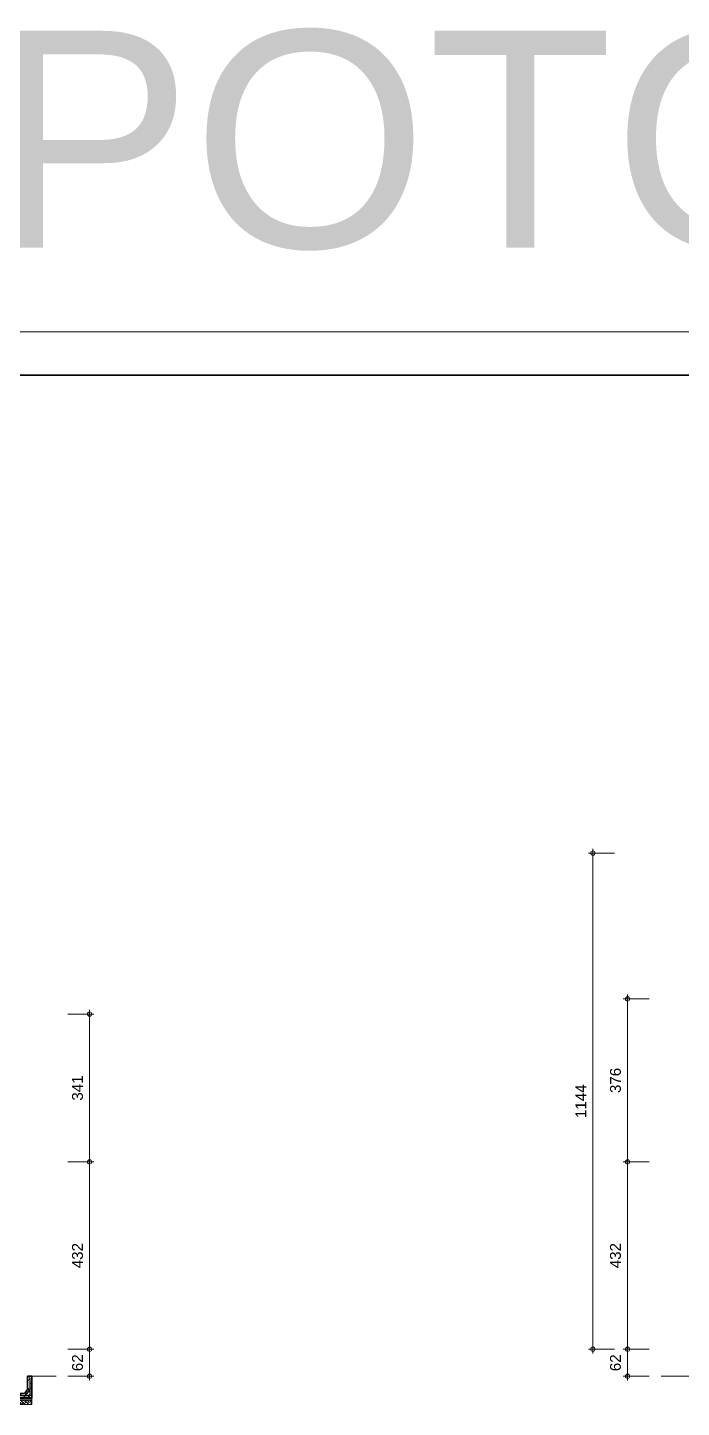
# Model space of a CAD drawing. Header units: millimetres. Extents: x -11 to 1593, y -101 to 195.
# Drawn here: x 1192.59 to 1207.65, y 148.2 to 180.01 of the extents above; entities that cross this region are included whole.
import ezdxf
from ezdxf.enums import TextEntityAlignment as Align

# ---------------------------------------------------------------- set-up
doc = ezdxf.new("R2010")
doc.units = ezdxf.units.MM
for name, color, linetype, lineweight in [('ars', 11, 'Continuous', 5), ('ARSIR BETON', 47, 'Continuous', 5), ('ARSIR WARNA', 43, 'Continuous', 0), ('balok', 111, 'Continuous', 35), ('bata', 5, 'Continuous', 25), ('GRS KOP', 1, 'Continuous', 35), ('kop', 7, 'Continuous', 20), ('lan', 7, 'Continuous', 15), ('not', 7, 'Continuous', 20), ('tem', 5, 'Continuous', 20), ('u', 6, 'Continuous', 20)]:
    doc.layers.add(name, color=color, linetype=linetype, lineweight=lineweight)
doc.styles.add('BARU', font='complex.shx')
doc.styles.add('simplek', font='simplex.shx')
doc.styles.get("Standard").update_dxf_attribs({"font": 'ARIALUNI.TTF'})
doc.linetypes.add('BATTING', pattern='A,0.0001,-0.1,[134,ltypeshp.shx,S=0.1,R=0,X=-0.1,Y=0],-0.2,[134,ltypeshp.shx,S=0.1,R=180,X=0.1,Y=0],-0.1', length=0.4001)
doc.dimstyles.new('SK100', dxfattribs={"dimtxt": 0.25, "dimasz": 0.1, "dimexe": 0.1, "dimexo": 0, "dimgap": 0.15, "dimtad": 1, "dimdec": 0, "dimlfac": 100, "dimzin": 12, "dimdsep": 46, "dimtxsty": 'Standard', "dimblk": 'BULAT', "dimcen": 0.1, "dimclrd": 256, "dimclre": 256, "dimclrt": 256, "dimadec": 0, "dimazin": 3, "dimtfac": 1, "dimtdec": 0, "dimtofl": 0, "dimtmove": 0, "dimatfit": 3, "dimldrblk": 'BULAT', "dimfxl": 0.18, "dimtolj": 1, "dimtzin": 0, "dimlwd": -1, "dimlwe": -1, "dimarcsym": 0})

# ---------------------------------------------------------------- blocks, each defined once
blk = doc.blocks.new('kop')
at = {"layer": 'GRS KOP'}
blk.add_lwpolyline([(1, 54), (83, 54), (83, 1), (1, 1)], close=True, dxfattribs=at)
at = {"layer": 'kop', "color": 7}
blk.add_line((84, 55), (0, 55), dxfattribs=at)
at = {"layer": 'kop', "style": 'BARU', "flags": 4}
for p, height in [((73.8, 5.4), 0.35), ((80.303, 5.382), 0.25), ((73.8, 4.9), 0.35), ((80.303, 4.882), 0.25), ((73.8, 4.4), 0.35), ((80.303, 4.382), 0.25)]:
    blk.add_attdef('-', p, '', height=height, dxfattribs=at)
at = {"layer": 'kop', "flags": 4}
for tag, p in [('AR-00', (78.057, 2.648)), ('00', (81.238, 2.647))]:
    blk.add_attdef(tag, text='', height=0.35, dxfattribs=at).set_placement(p, align=Align.MIDDLE)
blk = doc.blocks.new('BULAT')
for p, q in [((-1, 0), (1, 0)), ((0, -1), (0, 1))]:
    blk.add_line(p, q)
blk.add_circle((0, 0), 0.5)
blk = doc.blocks.new('*D1461')
at = {"layer": 'Defpoints', "color": 0, "ltscale": 0.15}
for p in [(1206.913, 153.857), (1206.413, 149.537), (1206.913, 149.537)]:
    blk.add_point(p, dxfattribs=at)
at = {"layer": 'u', "ltscale": 0.15}
for p, q in [((1206.913, 153.857), (1206.313, 153.857)), ((1206.413, 153.757), (1206.413, 149.637)), ((1206.913, 149.537), (1206.313, 149.537))]:
    blk.add_line(p, q, dxfattribs=at)
at = {"layer": 'u', "ltscale": 0.15, "xscale": 0.1, "yscale": 0.1, "zscale": 0.1}
for p, rotation in [((1206.413, 153.857), 90), ((1206.413, 149.537), 270)]:
    blk.add_blockref('BULAT', p, dxfattribs=dict(at, rotation=rotation))
at = {"layer": 'u', "ltscale": 0.15, "insert": (1206.135, 151.697), "char_height": 0.25, "attachment_point": 5, "rotation": 90}
blk.add_mtext('\\A1;432', dxfattribs=at)
blk = doc.blocks.new('*D1462')
at = {"layer": 'Defpoints', "color": 0, "ltscale": 0.15}
for p in [(1206.913, 157.617), (1206.413, 153.857), (1206.913, 153.857)]:
    blk.add_point(p, dxfattribs=at)
at = {"layer": 'u', "ltscale": 0.15}
for p, q in [((1206.913, 157.617), (1206.313, 157.617)), ((1206.413, 157.517), (1206.413, 153.957)), ((1206.913, 153.857), (1206.313, 153.857))]:
    blk.add_line(p, q, dxfattribs=at)
at = {"layer": 'u', "ltscale": 0.15, "xscale": 0.1, "yscale": 0.1, "zscale": 0.1}
for p, rotation in [((1206.413, 157.617), 90), ((1206.413, 153.857), 270)]:
    blk.add_blockref('BULAT', p, dxfattribs=dict(at, rotation=rotation))
at = {"layer": 'u', "ltscale": 0.15, "insert": (1206.135, 155.737), "char_height": 0.25, "attachment_point": 5, "rotation": 90}
blk.add_mtext('\\A1;376', dxfattribs=at)
blk = doc.blocks.new('*D1463')
at = {"layer": 'Defpoints', "color": 0, "ltscale": 0.15}
for p in [(1206.913, 149.537), (1206.413, 148.917), (1206.913, 148.917)]:
    blk.add_point(p, dxfattribs=at)
at = {"layer": 'u', "ltscale": 0.15}
for p, q in [((1206.913, 149.537), (1206.313, 149.537)), ((1206.413, 149.437), (1206.413, 149.017)), ((1206.913, 148.917), (1206.313, 148.917))]:
    blk.add_line(p, q, dxfattribs=at)
at = {"layer": 'u', "ltscale": 0.15, "xscale": 0.1, "yscale": 0.1, "zscale": 0.1}
for p, rotation in [((1206.413, 149.537), 90), ((1206.413, 148.917), 270)]:
    blk.add_blockref('BULAT', p, dxfattribs=dict(at, rotation=rotation))
at = {"layer": 'u', "ltscale": 0.15, "insert": (1206.135, 149.227), "char_height": 0.25, "attachment_point": 5, "rotation": 90}
blk.add_mtext('\\A1;62', dxfattribs=at)
blk = doc.blocks.new('*D1464')
at = {"layer": 'Defpoints', "color": 0, "ltscale": 0.15}
for p in [(1206.113, 160.98), (1205.613, 149.537), (1206.113, 149.537)]:
    blk.add_point(p, dxfattribs=at)
at = {"layer": 'u', "ltscale": 0.15}
for p, q in [((1206.113, 160.98), (1205.513, 160.98)), ((1205.613, 160.88), (1205.613, 149.637)), ((1206.113, 149.537), (1205.513, 149.537))]:
    blk.add_line(p, q, dxfattribs=at)
at = {"layer": 'u', "ltscale": 0.15, "xscale": 0.1, "yscale": 0.1, "zscale": 0.1}
for p, rotation in [((1205.613, 160.98), 90), ((1205.613, 149.537), 270)]:
    blk.add_blockref('BULAT', p, dxfattribs=dict(at, rotation=rotation))
at = {"layer": 'u', "ltscale": 0.15, "insert": (1205.337, 155.258), "char_height": 0.25, "attachment_point": 5, "rotation": 90}
blk.add_mtext('\\A1;1144', dxfattribs=at)
blk = doc.blocks.new('*D1465')
at = {"layer": 'Defpoints', "color": 0, "ltscale": 0.15}
for p in [(1193.516, 153.857), (1193.516, 149.537), (1194.016, 149.537)]:
    blk.add_point(p, dxfattribs=at)
at = {"layer": 'u', "ltscale": 0.15}
for p, q in [((1193.516, 153.857), (1194.116, 153.857)), ((1194.016, 153.757), (1194.016, 149.637)), ((1193.516, 149.537), (1194.116, 149.537))]:
    blk.add_line(p, q, dxfattribs=at)
at = {"layer": 'u', "ltscale": 0.15, "xscale": 0.1, "yscale": 0.1, "zscale": 0.1}
for p, rotation in [((1194.016, 153.857), 90), ((1194.016, 149.537), 270)]:
    blk.add_blockref('BULAT', p, dxfattribs=dict(at, rotation=rotation))
at = {"layer": 'u', "ltscale": 0.15, "insert": (1193.738, 151.697), "char_height": 0.25, "attachment_point": 5, "rotation": 90}
blk.add_mtext('\\A1;432', dxfattribs=at)
blk = doc.blocks.new('*D1466')
at = {"layer": 'Defpoints', "color": 0, "ltscale": 0.15}
for p in [(1193.516, 157.267), (1193.516, 153.857), (1194.016, 153.857)]:
    blk.add_point(p, dxfattribs=at)
at = {"layer": 'u', "ltscale": 0.15}
for p, q in [((1193.516, 157.267), (1194.116, 157.267)), ((1194.016, 157.167), (1194.016, 153.957)), ((1193.516, 153.857), (1194.116, 153.857))]:
    blk.add_line(p, q, dxfattribs=at)
at = {"layer": 'u', "ltscale": 0.15, "xscale": 0.1, "yscale": 0.1, "zscale": 0.1}
for p, rotation in [((1194.016, 157.267), 90), ((1194.016, 153.857), 270)]:
    blk.add_blockref('BULAT', p, dxfattribs=dict(at, rotation=rotation))
at = {"layer": 'u', "ltscale": 0.15, "insert": (1193.738, 155.562), "char_height": 0.25, "attachment_point": 5, "rotation": 90}
blk.add_mtext('\\A1;341', dxfattribs=at)
blk = doc.blocks.new('*D1467')
at = {"layer": 'Defpoints', "color": 0, "ltscale": 0.15}
for p in [(1193.516, 149.537), (1193.516, 148.917), (1194.016, 148.917)]:
    blk.add_point(p, dxfattribs=at)
at = {"layer": 'u', "ltscale": 0.15}
for p, q in [((1193.516, 149.537), (1194.116, 149.537)), ((1194.016, 149.437), (1194.016, 149.017)), ((1193.516, 148.917), (1194.116, 148.917))]:
    blk.add_line(p, q, dxfattribs=at)
at = {"layer": 'u', "ltscale": 0.15, "xscale": 0.1, "yscale": 0.1, "zscale": 0.1}
for p, rotation in [((1194.016, 149.537), 90), ((1194.016, 148.917), 270)]:
    blk.add_blockref('BULAT', p, dxfattribs=dict(at, rotation=rotation))
at = {"layer": 'u', "ltscale": 0.15, "insert": (1193.738, 149.227), "char_height": 0.25, "attachment_point": 5, "rotation": 90}
blk.add_mtext('\\A1;62', dxfattribs=at)
blk = doc.blocks.new('uditch30')
at = {"layer": 'ARSIR BETON'}
h = blk.add_hatch(dxfattribs=at)
h.set_pattern_fill('AR-CONC', color=256, scale=0.00125, style=0)
h.set_pattern_definition([(50, (-125.69034, -36.08426), (0.22772344, -0.0199232), [0.02381173, -0.261929]), (355, (-125.69034, -36.08426), (-0.0440521, 0.23881305), [0.0190494, -0.2095432]), (100.451, (-125.67136, -36.08592), (0.18367216, 0.21888875), [0.02023684, -0.22260527]), (46.1842, (-125.69034, -36.02076), (0.3388378, -0.0525512), [0.0357176, -0.3928935]), (96.6356, (-125.6621, -36.02514), (0.2967457, 0.3092719), [0.0303553, -0.3339079]), (351.184, (-125.69034, -36.02076), (0.2967461, 0.3092714), [0.0285741, -0.3143148]), (21, (-125.6586, -36.03663), (0.18951245, -0.12782775), [0.02381173, -0.261929]), (326, (-125.6586, -36.03663), (0.07725003, 0.2302275), [0.0190494, -0.2095432]), (71.4514, (-125.6428, -36.04729), (0.26676195, 0.10240025), [0.02023684, -0.22260527]), (37.5, (-125.69034, -36.08426), (0.00386063, 0.105690367), [0, -0.20700328, 0, -0.2127181, 0, -0.21033692]), (7.5, (-125.69034, -36.08426), (0.08352187, 0.12522165), [0, -0.12128106, 0, -0.20224093, 0, -0.08016615]), (327.5, (-125.76114, -36.08426), (0.16948274, -0.0071607), [0, -0.07937242, 0, -0.24764196, 0, -0.32860183]), (317.5, (-125.79289, -36.08426), (0.18515547, 0.03178208), [0, -0.10318415, 0, -0.16445966, 0, -0.23335492])])
h.paths.add_polyline_path([(0.15, 0.5), (0.25, 0.5), (0.25, 0.15), (-0.25, 0.15), (-0.25, 0.65), (-0.15, 0.65), (-0.15, 0.35), (-0.075, 0.25), (0.075, 0.25), (0.149, 0.343), (0.149, 0.392), (0.15, 0.393)])
h.paths.add_polyline_path([(0.25, 0.54), (0.15, 0.54), (0.15, 0.65), (0.2, 0.65), (0.25, 0.65)])
h = blk.add_hatch(dxfattribs=at)
h.set_pattern_fill('AR-SAND', color=256, scale=0.000999968, style=0)
h.set_pattern_definition([(37.5, (119.454956, -26.241597), (-0.001599979, 0.048939735), [0, -0.038606747, 0, -0.043178598, 0, -0.04127366]), (7.5, (119.454956, -26.2416), (0.04495087, 0.071680183), [0, -0.020827324, 0, -0.03479687, 0, -0.013334567]), (327.5, (119.423715, -26.241597), (0.079096669, 0.000143714), [0, -0.012699588, 0, -0.045718516, 0, -0.059688062]), (317.5, (119.423715, -26.2416), (0.076353166, 0.02229221), [0, -0.006349794, 0, -0.029971027, 0, -0.034288887])])
h.paths.add_polyline_path([(-0.25, 0), (0.25, 0), (0.25, 0.1), (-0.25, 0.1)])
for p, q in [((0.25, 0.1), (-0.25, 0.1)), ((0.25, 0), (-0.25, 0))]:
    blk.add_line(p, q)
at = {"layer": 'ars'}
for points in [[(-0.25, 0.15), (0.25, 0.15), (0.25, 0.1), (-0.25, 0.1)], [(-0.25, 0), (0.25, 0), (0.25, 0.1), (-0.25, 0.1)]]:
    blk.add_lwpolyline(points, close=True, dxfattribs=at)
at = {"layer": 'ARSIR WARNA', "linetype": 'BATTING', "ltscale": 0.06}
blk.add_lwpolyline([(0.25, 0.125), (-0.25, 0.125)], dxfattribs=at)
at = {"layer": 'balok', "ltscale": 0.01}
blk.add_lwpolyline([(0.25, 0.65), (0.15, 0.65), (0.15, 0.343), (0.075, 0.25), (-0.075, 0.25), (-0.15, 0.35), (-0.15, 0.65), (-0.25, 0.65), (-0.25, 0.15), (0.25, 0.15)], close=True, dxfattribs=at)
blk.add_lwpolyline([(0.25, 0.54), (0.25, 0.6)], dxfattribs=at)
at = {"layer": 'bata', "lineweight": 9}
for p, q in [((-0.202, 0.627), (-0.202, 0.197)), ((-0.197, 0.611), (-0.197, 0.202)), ((0.2, 0.202), (0.2, 0.586)), ((0.205, 0.197), (0.205, 0.604)), ((-0.202, 0.197), (0.205, 0.197)), ((-0.197, 0.202), (0.2, 0.202))]:
    blk.add_line(p, q, dxfattribs=at)
at = {"layer": 'bata'}
for p, q in [((-0.197, 0.336), (-0.091, 0.202)), ((-0.197, 0.323), (-0.101, 0.202)), ((-0.181, 0.587), (-0.177, 0.59)), ((0.091, 0.202), (0.2, 0.338)), ((0.101, 0.202), (0.2, 0.326))]:
    blk.add_line(p, q, dxfattribs=at)
for points in [[(-0.177, 0.59), (-0.202, 0.627)], [(-0.177, 0.59), (-0.181, 0.587), (-0.197, 0.611)]]:
    blk.add_lwpolyline(points, dxfattribs=at)
at = {"layer": 'bata', "lineweight": 9}
blk.add_lwpolyline([(0.2, 0.586), (0.193, 0.575), (0.189, 0.578), (0.205, 0.604)], dxfattribs=at)
at = {"layer": 'bata'}
for centre in [(-0.197, 0.475), (-0.197, 0.475), (-0.195, 0.475), (-0.195, 0.601), (0.197, 0.576), (0.197, 0.475), (0.197, 0.475), (-0.196, 0.275), (-0.195, 0.205), (0.196, 0.275), (0.197, 0.205)]:
    blk.add_circle(centre, 0.00268, dxfattribs=at)
at = {"layer": 'lan'}
for p, q in [((-0.15, 0.65), (-0.15, 0.55)), ((-0.15, 0.65), (-0.15, 0.55)), ((-0.15, 0.65), (-0.15, 0.55)), ((0.15, 0.65), (0.15, 0.55)), ((0.25, 0.65), (0.25, 0.586)), ((0.25, 0.65), (0.25, 0.586))]:
    blk.add_line(p, q, dxfattribs=at)
at = {"layer": 'tem'}
for p, q in [((-0.25, 0.65), (-0.25, 0.25)), ((0.25, 0.65), (0.25, 0.25)), ((0.25, 0.65), (0.25, 0.25)), ((0.25, 0.65), (0.25, 0.25)), ((0.25, 0.65), (0.25, 0.25)), ((0.25, 0.65), (0.25, 0.25)), ((-0.25, 0.55), (-0.25, 0.25)), ((-0.25, 0.55), (-0.25, 0.25)), ((-0.25, 0.55), (-0.25, 0.25)), ((-0.25, 0.55), (-0.25, 0.25)), ((0.25, 0.55), (0.25, 0.25))]:
    blk.add_line(p, q, dxfattribs=at)

msp = doc.modelspace()

# ---------------------------------------------------------------- linework, layer by layer
at = {"layer": 'lan'}
for p, q in [((1193.242, 148.9167), (1192.587, 148.9167)), ((1207.1864, 148.9167), (1224.9964, 148.9167))]:
    msp.add_line(p, q, dxfattribs=at)

# ---------------------------------------------------------------- block references
at = {"layer": 'kop'}
msp.add_blockref('kop', (1163.2142, 118), dxfattribs=at)
at = {"layer": 'u'}
msp.add_blockref('uditch30', (1192.437, 148.2667), dxfattribs=at)

# ---------------------------------------------------------------- texts
at = {"layer": 'not', "insert": (1205.2142, 174.8691), "char_height": 5, "attachment_point": 7, "style": 'simplek'}
msp.add_mtext('\\pi-25.919;{\\f@Arial Unicode MS|b0|i0|c0|p34;A4. POTONGAN}', dxfattribs=at)

# ---------------------------------------------------------------- dimensions: what is measured, and where the dimension line sits
at = {"layer": 'u', "ltscale": 0.15}
for base, p1, p2, picture, middle in [((1205.6127, 149.5367), (1206.1127, 160.9799), (1206.1127, 149.5367), '*D1464', (1205.6127, 155.2583)), ((1206.4127, 153.8567), (1206.9127, 157.6167), (1206.9127, 153.8567), '*D1462', (1206.4127, 155.7367)), ((1194.0156, 153.8567), (1193.5156, 157.2667), (1193.5156, 153.8567), '*D1466', (1194.0156, 155.5617)), ((1194.0156, 149.5367), (1193.5156, 153.8567), (1193.5156, 149.5367), '*D1465', (1194.0156, 151.6967)), ((1206.4127, 149.5367), (1206.9127, 153.8567), (1206.9127, 149.5367), '*D1461', (1206.4127, 151.6967)), ((1194.0156, 148.9167), (1193.5156, 149.5367), (1193.5156, 148.9167), '*D1467', (1194.0156, 149.2267)), ((1206.4127, 148.9167), (1206.9127, 149.5367), (1206.9127, 148.9167), '*D1463', (1206.4127, 149.2267))]:
    dim = msp.add_linear_dim(base=base, p1=p1, p2=p2, angle=270, dimstyle='SK100', dxfattribs=at)
    dim.commit()
    dim.dimension.update_dxf_attribs({"geometry": picture, "text_midpoint": middle, "dimtype": 160})

doc.saveas('drawing.dxf')
